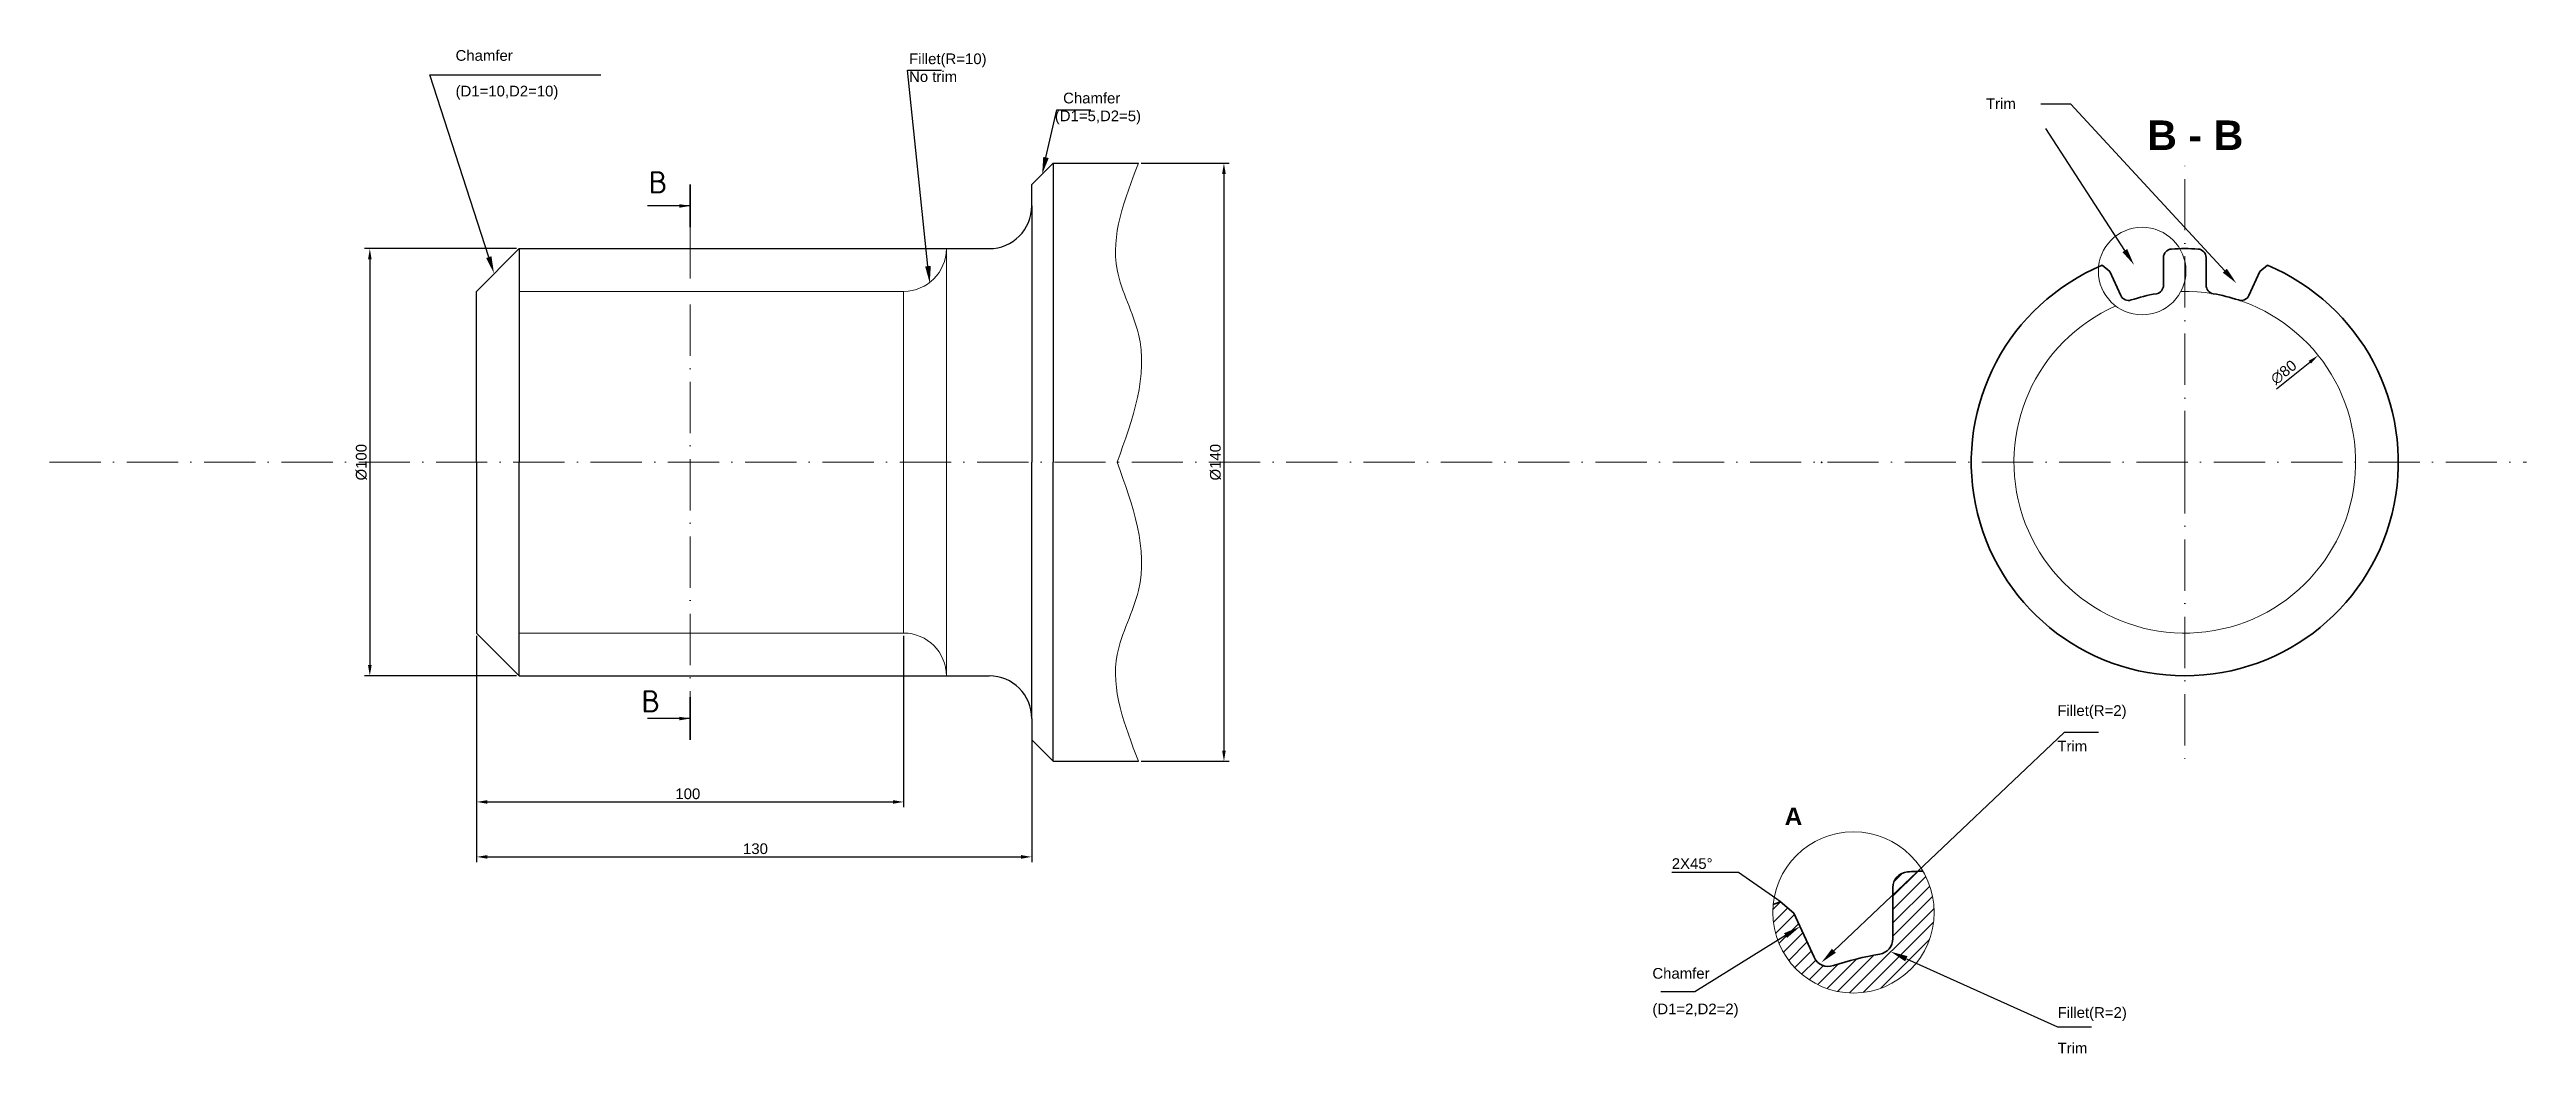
# Model space of a CAD drawing. Header units: millimetres. Extents: x 550 to 1130, y 2428 to 2663.
import ezdxf
from ezdxf import colors
from ezdxf.entities.mleader import LeaderData, LeaderLine
from ezdxf.math import Vec2, Vec3

# ---------------------------------------------------------------- set-up
doc = ezdxf.new("R2010")
doc.units = ezdxf.units.MM
doc.linetypes.add('ACAD_ISO10W100', pattern=[18, 12, -3, 0, -3])
for name, color, linetype, lineweight in [('AXE', 160, 'ACAD_ISO10W100', 15), ('COTARE', 1, 'Continuous', 15), ('DESENARE', 7, 'Continuous', 30), ('HȘURARE', 3, 'Continuous', 15)]:
    doc.layers.add(name, color=color, linetype=linetype, lineweight=lineweight)
doc.styles.get("Standard").update_dxf_attribs({"font": 'arial.ttf'})
doc.dimstyles.new('ISO-25', dxfattribs={"dimtxt": 2.5, "dimasz": 2.5, "dimexe": 1.25, "dimexo": 0.625, "dimtad": 1, "dimtxsty": 'Standard', "dimcen": 2.5, "dimadec": 0, "dimazin": 0, "dimtfac": 1, "dimtmove": 0, "dimatfit": 3, "dimfxl": 1, "dimarcsym": 0})

# ---------------------------------------------------------------- blocks, each defined once
blk = doc.blocks.new('*D1')
at = {"layer": 'COTARE', "color": 0, "lineweight": -2, "transparency": 16777216}
for p, q in [((650, 2525.49), (650, 2485.34)), ((750, 2525.49), (750, 2485.34)), ((652.5, 2486.59), (747.5, 2486.59))]:
    blk.add_line(p, q, dxfattribs=at)
at = {"layer": 'COTARE', "color": 0, "transparency": 16777216}
for points in [[(652.5, 2487.01), (652.5, 2486.18), (650, 2486.59)], [(747.5, 2487.01), (747.5, 2486.18), (750, 2486.59)]]:
    blk.add_solid(points, dxfattribs=at)
at = {"layer": 'Defpoints', "color": 0, "transparency": 16777216}
for p in [(650, 2526.12), (750, 2526.12), (750, 2486.59)]:
    blk.add_point(p, dxfattribs=at)
at = {"layer": 'COTARE', "color": 0, "transparency": 16777216, "insert": (699.46, 2488.49), "char_height": 2.5, "attachment_point": 5}
blk.add_mtext('100', dxfattribs=at)
blk = doc.blocks.new('*D2')
at = {"layer": 'COTARE', "color": 0, "lineweight": -2, "transparency": 16777216}
for p, q in [((650, 2525.49), (650, 2472.48)), ((780, 2505.49), (780, 2472.48)), ((652.5, 2473.73), (777.5, 2473.73))]:
    blk.add_line(p, q, dxfattribs=at)
at = {"layer": 'COTARE', "color": 0, "transparency": 16777216}
for points in [[(652.5, 2474.15), (652.5, 2473.31), (650, 2473.73)], [(777.5, 2474.15), (777.5, 2473.31), (780, 2473.73)]]:
    blk.add_solid(points, dxfattribs=at)
at = {"layer": 'Defpoints', "color": 0, "transparency": 16777216}
for p in [(650, 2526.12), (780, 2506.12), (780, 2473.73)]:
    blk.add_point(p, dxfattribs=at)
at = {"layer": 'COTARE', "color": 0, "transparency": 16777216, "insert": (715.3, 2475.63), "char_height": 2.5, "attachment_point": 5}
blk.add_mtext('130', dxfattribs=at)
blk = doc.blocks.new('*D3')
at = {"layer": 'COTARE', "color": 0, "lineweight": -2, "transparency": 16777216}
for p, q in [((805.63, 2636.12), (826.25, 2636.12)), ((825, 2633.62), (825, 2498.62)), ((805.63, 2496.12), (826.25, 2496.12))]:
    blk.add_line(p, q, dxfattribs=at)
at = {"layer": 'COTARE', "color": 0, "transparency": 16777216}
for points in [[(824.58, 2633.62), (825.42, 2633.62), (825, 2636.12)], [(824.58, 2498.62), (825.42, 2498.62), (825, 2496.12)]]:
    blk.add_solid(points, dxfattribs=at)
at = {"layer": 'Defpoints', "color": 0, "transparency": 16777216}
for p in [(805, 2636.12), (805, 2496.12), (825, 2496.12)]:
    blk.add_point(p, dxfattribs=at)
at = {"layer": 'COTARE', "color": 0, "transparency": 16777216, "insert": (823.03, 2566.12), "char_height": 2.5, "attachment_point": 5, "rotation": 90}
blk.add_mtext('%%c140', dxfattribs=at)
blk = doc.blocks.new('*D4')
at = {"layer": 'COTARE', "color": 0, "lineweight": -2, "transparency": 16777216}
for p, q in [((659.38, 2616.12), (623.75, 2616.12)), ((625, 2613.62), (625, 2518.62)), ((659.38, 2516.12), (623.75, 2516.12))]:
    blk.add_line(p, q, dxfattribs=at)
at = {"layer": 'COTARE', "color": 0, "transparency": 16777216}
for points in [[(624.58, 2613.62), (625.42, 2613.62), (625, 2616.12)], [(624.58, 2518.62), (625.42, 2518.62), (625, 2516.12)]]:
    blk.add_solid(points, dxfattribs=at)
at = {"layer": 'Defpoints', "color": 0, "transparency": 16777216}
for p in [(660, 2616.12), (625, 2516.12), (660, 2516.12)]:
    blk.add_point(p, dxfattribs=at)
at = {"layer": 'COTARE', "color": 0, "transparency": 16777216, "insert": (623.03, 2566.12), "char_height": 2.5, "attachment_point": 5, "rotation": 90}
blk.add_mtext('%%C100', dxfattribs=at)
blk = doc.blocks.new('*D9')
at = {"layer": 'COTARE', "color": 0, "lineweight": -2, "transparency": 16777216}
blk.add_line((1071.44, 2583.27), (1079.28, 2589.54), dxfattribs=at)
at = {"layer": 'COTARE', "color": 0, "transparency": 16777216}
blk.add_solid([(1079.02, 2589.87), (1079.54, 2589.22), (1081.23, 2591.11)], dxfattribs=at)
at = {"layer": 'Defpoints', "color": 0, "transparency": 16777216}
for p in [(1081.23, 2591.11), (1018.77, 2541.13)]:
    blk.add_point(p, dxfattribs=at)
at = {"layer": 'COTARE', "color": 0, "transparency": 16777216, "insert": (1073.15, 2587.17), "char_height": 2.5, "attachment_point": 5, "rotation": 38.65981}
blk.add_mtext('∅80', dxfattribs=at)

msp = doc.modelspace()

# ---------------------------------------------------------------- hatches: boundary and pattern name
at = {"layer": 'HȘURARE', "lineweight": 35}
h = msp.add_hatch(dxfattribs=at)
h.set_pattern_fill('ANSI31', color=3, scale=0.695382)
h.set_pattern_definition([(45, (-1680.4577, 864.0435), (-1.561178, 1.561178), [])])
h.paths.add_polyline_path([(958.468, 2460.593), (955.235, 2463.249, 0.0047336), (953.633, 2462.56, 0.0241835), (953.545, 2460.737, 1), (991.295, 2460.737, 0.1349284), (988.643, 2470.384, 0.0081999), (985.08, 2470.226, 0.3960499), (981.627, 2466.55), (981.627, 2454.593, -0.3660202), (978.558, 2450.962, 0.0380318), (967.698, 2448.266, -0.3827935), (963.191, 2450.235)])

# ---------------------------------------------------------------- linework, layer by layer
at = {"layer": 'AXE', "color": 2, "lineweight": 15}
for q in [(1050, 2636.119), (1050, 2496.119)]:
    msp.add_line((1050, 2566.119), q, dxfattribs=at)
at = {"layer": 'AXE', "color": 0}
msp.add_line((700, 2621.119), (700, 2511.119), dxfattribs=at)
at = {"layer": 'AXE', "color": 2}
msp.add_line((550, 2566.119), (1130, 2566.119), dxfattribs=at)
at = {"layer": 'DESENARE'}
for p, q in [((785, 2636.119), (780, 2631.119)), ((785, 2636.119), (785, 2636.119)), ((785, 2636.119), (785, 2566.119)), ((785, 2636.119), (805, 2636.119)), ((780, 2626.119), (780, 2631.119)), ((780, 2626.119), (780, 2566.119)), ((660, 2616.119), (650, 2606.119)), ((660, 2616.119), (660, 2616.119)), ((660, 2616.119), (660, 2566.119)), ((660, 2616.119), (770, 2616.119)), ((760, 2616.119), (765, 2616.119)), ((760, 2616.119), (760, 2616.119)), ((770, 2616.119), (770, 2616.119)), ((770, 2616.119), (770, 2616.119)), ((650, 2566.119), (650, 2606.119)), ((760, 2606.119), (760, 2606.119)), ((760, 2606.119), (760, 2606.119)), ((650, 2566.119), (650, 2526.119)), ((660, 2516.119), (660, 2566.119)), ((780, 2506.119), (780, 2566.119)), ((785, 2496.119), (785, 2566.119)), ((660, 2516.119), (650, 2526.119)), ((760, 2526.119), (760, 2526.119)), ((760, 2526.119), (760, 2526.119)), ((660, 2516.119), (660, 2516.119)), ((660, 2516.119), (770, 2516.119)), ((760, 2516.119), (765, 2516.119)), ((770, 2516.119), (770, 2516.119)), ((770, 2516.119), (770, 2516.119)), ((780, 2506.119), (780, 2501.119)), ((785, 2496.119), (780, 2501.119)), ((785, 2496.119), (785, 2496.119)), ((785, 2496.119), (805, 2496.119))]:
    msp.add_line(p, q, dxfattribs=at)
at = {"layer": 'DESENARE', "color": 250, "lineweight": 35}
for p, q in [((700, 2621.119), (700, 2631.119)), ((700, 2511.119), (700, 2501.119))]:
    msp.add_line(p, q, dxfattribs=at)
at = {"layer": 'DESENARE', "lineweight": 13}
for p, q in [((760, 2606.119), (760, 2616.119)), ((660, 2606.119), (750, 2606.119)), ((750, 2606.119), (750, 2566.119)), ((760, 2606.119), (760, 2566.119)), ((750, 2526.119), (750, 2566.119)), ((760, 2526.119), (760, 2566.119)), ((660, 2526.119), (750, 2526.119)), ((760, 2526.119), (760, 2516.119))]:
    msp.add_line(p, q, dxfattribs=at)
at = {"layer": 'DESENARE', "color": 255, "lineweight": 35}
for p, q in [((1032.43, 2610.79), (1030.674, 2612.233)), ((1034.994, 2605.166), (1032.43, 2610.79)), ((1032.43, 2610.79), (1032.43, 2610.79)), ((1032.43, 2610.79), (1032.43, 2610.79)), ((1045.006, 2614.025), (1045.006, 2607.533)), ((1054.994, 2614.025), (1054.994, 2607.533)), ((1065.006, 2605.166), (1067.57, 2610.79)), ((1067.57, 2610.79), (1069.326, 2612.233)), ((981.627, 2466.55), (981.627, 2454.593)), ((958.468, 2460.593), (955.235, 2463.249)), ((963.191, 2450.235), (958.468, 2460.593))]:
    msp.add_line(p, q, dxfattribs=at)
at = {"layer": 'DESENARE', "color": 255, "lineweight": 13}
for centre, radius in [((1040.006, 2610.869), 10.25), ((972.42, 2460.737), 18.875)]:
    msp.add_circle(centre, radius, dxfattribs=at)
at = {"layer": 'DESENARE'}
for centre, start, end in [((770, 2626.119), 270, 0), ((770, 2506.119), 0, 90)]:
    msp.add_arc(centre, 10, start, end, dxfattribs=at)
at = {"layer": 'DESENARE', "lineweight": 13}
for centre, start, end in [((750, 2616.119), 270, 0), ((750, 2516.119), 0, 90)]:
    msp.add_arc(centre, 10, start, end, dxfattribs=at)
at = {"layer": 'DESENARE', "color": 255, "lineweight": 35}
for centre, radius, start, end in [((1047.006, 2614.025), 2, 93.575842, 180), ((1050, 2566.119), 50, 86.424158, 93.575842), ((1052.994, 2614.025), 2, 0, 86.424158), ((1050, 2566.119), 50, 112.738414, 67.261586), ((1036.814, 2605.995), 2, 204.511365, 288.297459), ((1050, 2566.119), 40, 99.585416, 108.297459), ((1043.006, 2607.533), 2, 279.585416, 0), ((1056.994, 2607.533), 2, 180, 260.414584), ((1050, 2566.119), 40, 71.702541, 80.414584), ((1063.186, 2605.995), 2, 251.702541, 335.488635), ((985.31, 2466.55), 3.683, 93.575842, 180), ((991.701, 2361.688), 108.739, 91.611502, 93.490727), ((990.823, 2378.332), 92.072, 112.738414, 113.823273), ((977.944, 2454.593), 3.683, 279.585416, 0), ((966.542, 2451.763), 3.683, 204.511365, 288.297459), ((990.823, 2378.332), 73.658, 99.585416, 108.297459)]:
    msp.add_arc(centre, radius, start, end, dxfattribs=at)
at = {"layer": 'DESENARE', "color": 255, "lineweight": 13}
msp.add_arc((1050, 2566.119), 40, 113.865287, 91.312606, dxfattribs=at)
at = {"layer": 'DESENARE', "lineweight": 9}
for points in [[(805, 2636.119), (800, 2611.119), (805, 2596.119), (800, 2566.119)], [(805, 2496.119), (800, 2521.119), (805, 2536.119), (800, 2566.119)]]:
    msp.add_spline(points, degree=3, dxfattribs=at)
at = {"layer": 'DESENARE', "color": 255, "lineweight": 35}
msp.add_point((965, 2566.119), dxfattribs=at)

# ---------------------------------------------------------------- texts
at = {"layer": 'COTARE', "char_height": 2.5, "attachment_point": 1}
for s, width, insert in [('Chamfer\\P\\P(D1=10,D2=10)', 42.17875, (645.079, 2662.591)), ('Fillet(R=10)\\PNo trim', 19.46382, (751.272, 2661.81)), ('  Chamfer\\P (D1=5,D2=5)    ', 15.89299, (785.401, 2652.617)), ('Trim', 12.63525, (1003.45, 2651.301)), ('Fillet(R=2)\\P\\PTrim', 23.82388, (1020.157, 2509.237)), ('Chamfer\\P\\P(D1=2,D2=2)', 13.65573, (925.323, 2447.717)), ('Fillet(R=2)\\P\\PTrim', 19.93438, (1020.217, 2438.552))]:
    msp.add_mtext_dynamic_manual_height_columns(s, width=width, gutter_width=12.5, heights=[0], dxfattribs=dict(at, insert=insert))
at = {"layer": 'COTARE', "color": 250, "insert": (1041.176, 2646.119), "char_height": 6.91202, "attachment_point": 1}
msp.add_mtext_dynamic_manual_height_columns('{\\fArial|b1|i0|c238|p34;B - B }', width=82.94426, gutter_width=34.56, heights=[27.648], dxfattribs=at)
at = {"layer": 'COTARE', "color": 255, "insert": (956.301, 2485.268), "char_height": 4.0888, "attachment_point": 1}
msp.add_mtext_dynamic_manual_height_columns('{\\fArial|b1|i0|c238|p34;\\C250;A}', width=25.52673, gutter_width=20.444, heights=[0], dxfattribs=at)
at = {"layer": 'COTARE', "color": 1, "lineweight": 35, "insert": (929.865, 2473.411), "char_height": 2.5, "attachment_point": 1}
msp.add_mtext_dynamic_manual_height_columns('2X45%%D', width=15.41055, gutter_width=8.692, heights=[0], dxfattribs=at)
at = {"layer": 'DESENARE', "color": 250, "lineweight": 35, "char_height": 5.20928, "attachment_point": 1}
for insert in [(688.258, 2634.236), (686.557, 2512.746)]:
    msp.add_mtext_dynamic_manual_height_columns('\\~{\\fISOCPEUR|b0|i0|c238|p34;B}', width=20.83712, gutter_width=26.046, heights=[20.837], dxfattribs=dict(at, insert=insert))

# ---------------------------------------------------------------- dimensions: what is measured, and where the dimension line sits
at = {"layer": 'COTARE'}
for base, p1, p2, text, picture, middle in [((825, 2496.119), (805, 2636.119), (805, 2496.119), '%%c140', '*D3', (823.029, 2566.119)), ((625, 2516.119), (660, 2616.119), (660, 2516.119), '%%C100', '*D4', (623.029, 2566.119))]:
    dim = msp.add_linear_dim(base=base, p1=p1, p2=p2, angle=90, text=text, dimstyle='ISO-25', dxfattribs=at)
    dim.commit()
    dim.dimension.update_dxf_attribs({"geometry": picture, "text_midpoint": middle})
at = {"layer": 'COTARE', "color": 255}
dim = msp.add_diameter_dim_2p(p1=(1018.765, 2541.131), p2=(1081.235, 2591.107), dimstyle='ISO-25', dxfattribs=at)
dim.commit()
dim.dimension.update_dxf_attribs({"geometry": '*D9', "text_midpoint": (1074.386, 2585.627), "dimtype": 163})
at = {"layer": 'COTARE'}
for base, p2, picture, middle in [((750, 2486.592), (750, 2526.119), '*D1', (699.461, 2486.592)), ((780, 2473.731), (780, 2506.119), '*D2', (715.301, 2473.731))]:
    dim = msp.add_linear_dim(base=base, p1=(650, 2526.119), p2=p2, dimstyle='ISO-25', dxfattribs=at)
    dim.commit()
    dim.dimension.update_dxf_attribs({"geometry": picture, "text_midpoint": middle, "dimtype": 160})

# ---------------------------------------------------------------- leaders
at = {"layer": 'COTARE', "color": 1, "lineweight": 35}
msp.add_leader([(955.235, 2463.249), (945.49, 2470.095), (929.865, 2470.095)], dimstyle='ISO-25', override={"dimgap": 0.625, "dimtad": 0, "dimldrblk": 'None'}, dxfattribs=at)
at = {"layer": 'COTARE'}
ml = msp.add_multileader_mtext('Standard', dxfattribs=at)
ml.set_content('', color=256)
ml.set_leader_properties()
ml.build(insert=Vec2(0, 0))
ml.multileader.update_dxf_attribs({"dogleg_length": 40})
ctx = ml.context
ctx.base_point, ctx.landing_gap_size, ctx.plane_origin = Vec3(679.065, 2656.809), 5, Vec3(654.082, 2610.325)
notes = []
notes.append((ctx, [(1, (1, 1, 0), (639.065, 2656.809), (1, 0), 40, [(0, [(654.082, 2610.325)], 0, [])])]))
ctx.mtext.insert, ctx.mtext.flow_direction = Vec3(684.065, 2658.809), 5
ml = msp.add_multileader_mtext('Standard', dxfattribs=at)
ml.set_content('', color=256)
ml.set_leader_properties()
ml.build(insert=Vec2(0, 0))
ctx = ml.context
ctx.base_point, ctx.plane_origin = Vec3(758.867, 2657.892), Vec3(756.115, 2608.031)
notes.append((ctx, [(1, (1, 1, 0), (750.867, 2657.892), (1, 0), 8, [(0, [(756.115, 2608.031)], 0, [])])]))
ctx.mtext.insert, ctx.mtext.flow_direction = Vec3(760.867, 2659.892), 5
ml = msp.add_multileader_mtext('Standard', dxfattribs=at)
ml.set_content('', color=256)
ml.set_leader_properties()
ml.build(insert=Vec2(0, 0))
ml.multileader.update_dxf_attribs({"text_right_attachment_type": 4, "dogleg_length": 7})
ctx = ml.context
ctx.base_point, ctx.landing_gap_size, ctx.plane_origin = Vec3(1014.28, 2651.961), 1, Vec3(1062.083, 2608.016)
ctx.right_attachment, ctx.text_align_type = 4, 2
notes.append((ctx, [(0, (1, 1, 0), (1023.28, 2649.961), (-1, 0), 7, [(0, [(1062.083, 2608.016)], 0, [])])]))
ctx.mtext.insert, ctx.mtext.alignment, ctx.mtext.line_spacing_factor, ctx.mtext.flow_direction = Vec3(1015.28, 2653.961), 3, 2, 5
ml = msp.add_multileader_mtext('Standard', dxfattribs=at)
ml.set_content('', color=256)
ml.set_leader_properties()
ml.build(insert=Vec2(0, 0))
ctx = ml.context
ctx.base_point, ctx.plane_origin = Vec3(793.87, 2648.594), Vec3(782.437, 2633.567)
notes.append((ctx, [(0, (1, 1, 0), (785.87, 2648.594), (1, 0), 8, [(0, [(782.437, 2633.567)], 0, [])])]))
ctx.mtext.insert, ctx.mtext.flow_direction = Vec3(795.87, 2650.594), 5
ml = msp.add_multileader_mtext('Standard', dxfattribs=at)
ml.set_content('', color=256)
ml.set_leader_properties()
ml.build(insert=Vec2(0, 0))
ml.multileader.update_dxf_attribs({"has_dogleg": 0})
ctx = ml.context
ctx.base_point, ctx.plane_origin = Vec3(1013.469, 2644.238), Vec3(1038.12, 2612.309)
ctx.text_align_type = 2
notes.append((ctx, [(0, (1, 1, 0), (1025.469, 2644.238), (-1, 0), 8, [(0, [(1038.12, 2612.309)], 0, [])])]))
ctx.mtext.insert, ctx.mtext.alignment, ctx.mtext.flow_direction = Vec3(1015.469, 2646.238), 3, 5
ml = msp.add_multileader_mtext('Standard', dxfattribs=at)
ml.set_content('', color=256)
ml.set_leader_properties()
ml.build(insert=Vec2(0, 0))
ctx = ml.context
ctx.base_point, ctx.plane_origin = Vec3(1029.808, 2502.937), Vec3(964.917, 2449.01)
notes.append((ctx, [(0, (1, 1, 0), (1021.808, 2502.937), (1, 0), 8, [(0, [(964.917, 2449.01)], 0, [])])]))
ctx.mtext.insert, ctx.mtext.flow_direction = Vec3(1031.808, 2504.937), 5
ml = msp.add_multileader_mtext('Standard', dxfattribs=at)
ml.set_content('', color=256)
ml.set_leader_properties()
ml.build(insert=Vec2(0, 0))
ctx = ml.context
ctx.base_point, ctx.plane_origin = Vec3(923.292, 2442.166), Vec3(959.904, 2457.419)
ctx.text_align_type = 2
notes.append((ctx, [(0, (1, 1, 0), (935.292, 2442.166), (-1, 0), 8, [(0, [(959.904, 2457.419)], 0, [])])]))
ctx.mtext.insert, ctx.mtext.alignment, ctx.mtext.flow_direction = Vec3(925.292, 2444.166), 3, 5
ml = msp.add_multileader_mtext('Standard', dxfattribs=at)
ml.set_content('', color=256)
ml.set_leader_properties()
ml.build(insert=Vec2(0, 0))
ctx = ml.context
ctx.base_point, ctx.plane_origin = Vec3(1028.15, 2433.909), Vec3(981.148, 2451.535)
notes.append((ctx, [(0, (1, 1, 0), (1020.15, 2433.909), (1, 0), 8, [(0, [(981.148, 2451.535)], 0, [])])]))
ctx.mtext.insert, ctx.mtext.flow_direction = Vec3(1030.15, 2435.909), 5
at = {"layer": 'DESENARE', "color": 250, "lineweight": 35}
for points in [[(700, 2626.119), (690, 2626.119)], [(700, 2506.119), (690, 2506.119)]]:
    msp.add_leader(points, dimstyle='ISO-25', override={"dimgap": 0.625, "dimtad": 0}, dxfattribs=at)
for ctx, leaders in notes:
    for number, flags, end, landing, length, lines in leaders:
        leader = LeaderData()
        leader.index, (leader.has_last_leader_line, leader.has_dogleg_vector, leader.attachment_direction) = number, flags
        leader.last_leader_point, leader.dogleg_vector, leader.dogleg_length = Vec3(end), Vec3(landing), length
        for number, points, colour, breaks in lines:
            line = LeaderLine()
            line.index, line.vertices, line.color, line.breaks = number, Vec3.list(points), colors.encode_raw_color(colour), breaks
            leader.lines.append(line)
        ctx.leaders.append(leader)

doc.saveas('drawing.dxf')
